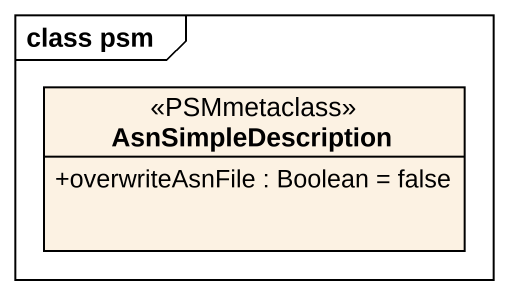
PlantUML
@startuml
mainframe class psm
hide circle
hide empty members
skinparam classAttributeIconSize 0
class AsnSimpleDescription <<PSMmetaclass>> {
  +overwriteAsnFile : Boolean = false
}
@enduml
